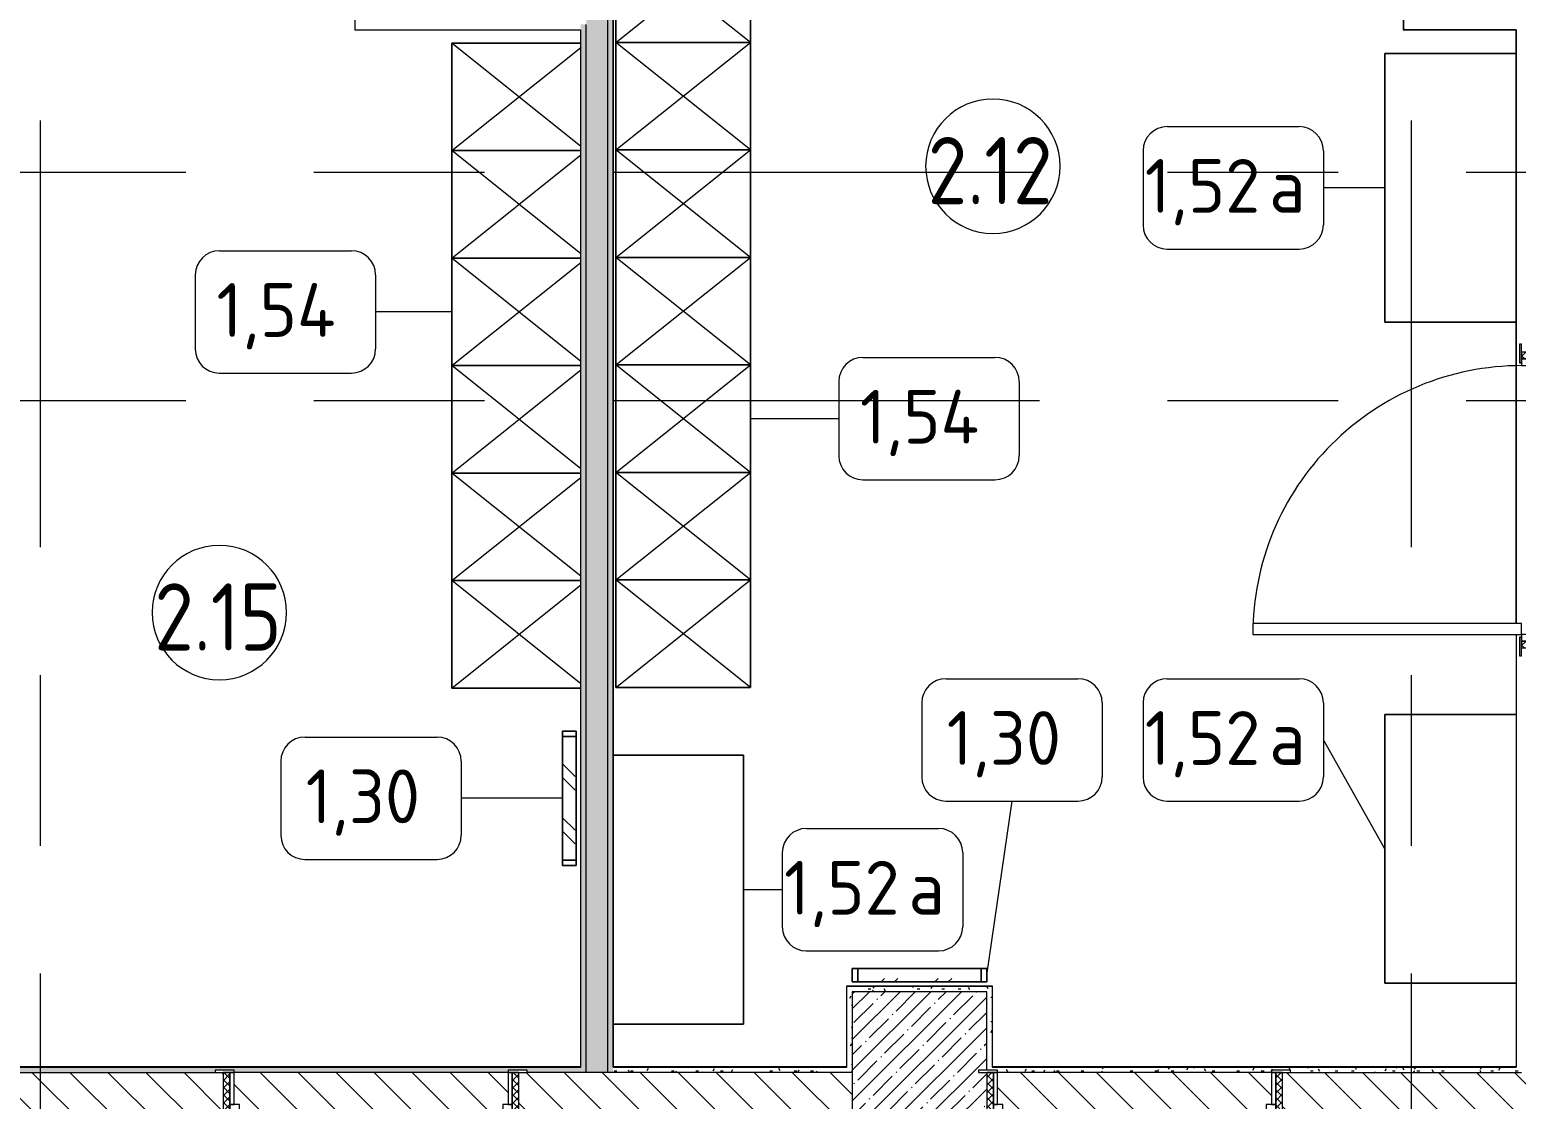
# Model space of a CAD drawing. Header units: millimetres. Extents: x 35092 to 251863, y -8553 to 29549.
# Drawn here: x 75520 to 81050, y 18700 to 22680 of the extents above; entities that cross this region are included whole.
import ezdxf

# ---------------------------------------------------------------- set-up
doc = ezdxf.new("R2010")
doc.units = ezdxf.units.MM
doc.linetypes.add('Осевая', pattern=[3175, 635, -476.25, 1587.5, -476.25])
for name, color, linetype, lineweight in [('A-AREA-IDEN', 7, 'Continuous', 9), ('A-DOOR', 7, 'Continuous', 9), ('A-DOOR-FRAM-2', 7, 'Continuous', 9), ('A-WALL', 7, 'Continuous', 9), ('I-FURN', 7, 'Continuous', 9), ('I-FURN-IDEN', 7, 'Continuous', 9), ('I-WALL', 7, 'Continuous', 9), ('S-COLS', 7, 'Continuous', 9), ('Оси-2', 7, 'Осевая', 9)]:
    doc.layers.add(name, color=color, linetype=linetype, lineweight=lineweight)
for name, color, linetype, lineweight, true_color in [('A-DOOR-1', 7, 'Continuous', 9, 0xc0c0c0), ('A-DOOR-FRAM-1', 7, 'Continuous', 9, 0xc0c0c0), ('A-WALL-1', 9, 'Continuous', 9, 0x808080), ('A-WALL-FNSH-1', 9, 'Continuous', 9, 0x808080), ('I-FURN-1', 9, 'Continuous', 9, 0x808080)]:
    doc.layers.add(name, color=color, linetype=linetype, lineweight=lineweight, true_color=true_color)
doc.styles.add('GOST Common', font='GOST_Common.ttf', dxfattribs={"height": 200})
doc.styles.add('GOST Common_1', font='GOST_Common.ttf', dxfattribs={"width": 0.9, "height": 250})
pattern_1 = [(45, (50, 50), (-200, 0), [141.42, -141.42]), (45, (100, 50), (-200, 0), [70.71, -212.13]), (45, (50, 100), (-200, 0), [70.71, -212.13])]
pattern_2 = [(0, (0, 0), (121.92, 30.48), [10.058, -81.382, 10.058, -81.382, -487.68]), (0, (0, 0), (121.92, 30.48), [-182.88, 10.058, -172.822, 10.058, -81.382, -213.36]), (0, (0, 0), (121.92, 30.48), [-457.2, 10.058, -50.902, 10.058, -142.342]), (120, (45.72, 15.24), (-87.356454, 90.345817), [10.058, -81.382, 10.058, -81.382, -487.68]), (120, (45.72, 15.24), (-87.356454, 90.345817), [-182.88, 10.058, -172.822, 10.058, -81.382, -213.36]), (120, (45.72, 15.24), (-87.356454, 90.345817), [-457.2, 10.058, -50.902, 10.058, -142.342]), (240, (60.96, 76.2), (-34.563546, -120.825817), [10.058, -81.382, 10.058, -81.382, -487.68]), (240, (60.96, 76.2), (-34.563546, -120.825817), [-182.88, 10.058, -172.822, 10.058, -81.382, -213.36]), (240, (60.96, 76.2), (-34.563546, -120.825817), [-457.2, 10.058, -50.902, 10.058, -142.342])]

# ---------------------------------------------------------------- blocks, each defined once
blk = doc.blocks.new('110_Дверь_СКБ_1Ст_Внутренняя1 - Д-4 1100x2100h_су мгн-32391219-План расстановки мебели и оборудования 2 этажа в осях 12-23')
at = {"layer": 'A-DOOR'}
h = blk.add_hatch(dxfattribs=at)
h.set_pattern_fill('FP_38', color=256, style=0, pattern_type=2)
h.set_pattern_definition([(135, (1751.41, 104.685), (-14.14214, -14.14214), []), (225, (1751.41, 104.685), (14.14214, -14.14214), [])])
h.paths.add_polyline_path([(562.5, 40), (537.5, 40), (537.5, -40), (562.5, -40)])
at = {"layer": 'A-DOOR-FRAM-2'}
h = blk.add_hatch(dxfattribs=at)
h.set_pattern_fill('FP_39', color=256, style=0, pattern_type=2)
h.set_pattern_definition([(45, (-371.384, 104.685), (-14.1421, 14.1421), []), (135, (-371.384, 104.685), (-14.1421, -14.1421), [])])
h.paths.add_polyline_path([(-512.5, 40), (-537.5, 40), (-537.5, -40), (-512.5, -40)])
at = {"layer": 'A-DOOR-1'}
for p, q in [((-487.5, 1040), (-487.5, 40)), ((-447.5, 1040), (-487.5, 1040)), ((-447.5, 40), (-447.5, 1040)), ((-487.5, 40), (-447.5, 40))]:
    blk.add_line(p, q, dxfattribs=at)
blk.add_arc((-487.5, 40), 1000, 360, 90, dxfattribs=at)
at = {"layer": 'A-DOOR-FRAM-1'}
for p, q in [((-497.5, 48), (-567.5, 48)), ((-567.5, 48), (-567.5, 40)), ((-567.5, 40), (-497.5, 40)), ((-512.5, 40), (-537.5, 40)), ((-537.5, 40), (-537.5, -40)), ((-487.5, 40), (-512.5, 40)), ((-512.5, 40), (-512.5, -40)), ((-512.5, -40), (-512.5, 40)), ((-497.5, 40), (-512.5, 40)), ((-512.5, 40), (-512.5, 39)), ((-512.5, 39), (-497.5, 39)), ((-497.5, 40), (-497.5, 48)), ((-497.5, 39), (-497.5, 40)), ((-487.5, 0), (-487.5, 40)), ((-477.5, 0), (-487.5, 0)), ((-477.5, -40), (-477.5, 0)), ((512.5, 0), (502.5, 0)), ((502.5, 0), (502.5, -40)), ((512.5, 40), (512.5, 0)), ((537.5, 40), (512.5, 40)), ((592.5, 48), (522.5, 48)), ((522.5, 48), (522.5, 40)), ((537.5, 40), (522.5, 40)), ((522.5, 40), (522.5, 39)), ((522.5, 40), (592.5, 40)), ((522.5, 39), (537.5, 39)), ((537.5, -40), (537.5, 40)), ((562.5, 40), (537.5, 40)), ((537.5, 40), (537.5, -40)), ((537.5, 39), (537.5, 40)), ((562.5, -40), (562.5, 40)), ((592.5, 40), (592.5, 48)), ((-497.5, -40), (-567.5, -40)), ((-567.5, -40), (-567.5, -48)), ((-567.5, -48), (-497.5, -48)), ((-537.5, -40), (-512.5, -40)), ((-497.5, -39), (-512.5, -39)), ((-512.5, -39), (-512.5, -40)), ((-512.5, -40), (-477.5, -40)), ((-512.5, -40), (-497.5, -40)), ((-497.5, -40), (-497.5, -39)), ((-497.5, -48), (-497.5, -40)), ((502.5, -40), (537.5, -40)), ((537.5, -39), (522.5, -39)), ((522.5, -39), (522.5, -40)), ((522.5, -40), (537.5, -40)), ((592.5, -40), (522.5, -40)), ((522.5, -40), (522.5, -48)), ((522.5, -48), (592.5, -48)), ((537.5, -40), (537.5, -39)), ((537.5, -40), (562.5, -40)), ((592.5, -48), (592.5, -40))]:
    blk.add_line(p, q, dxfattribs=at)
blk = doc.blocks.new('110_Дверь_СКБ_1Ст_Внутренняя1 - Д-4 1100x2100h_су мгн-32375332-План расстановки мебели и оборудования 2 этажа в осях 12-23')
at = {"layer": 'A-DOOR'}
h = blk.add_hatch(dxfattribs=at)
h.set_pattern_fill('FP_40', color=256, style=0, pattern_type=2)
h.set_pattern_definition([(135, (1751.41, 164.685), (-14.14214, -14.14214), []), (225, (1751.41, 164.685), (14.14214, -14.14214), [])])
h.paths.add_polyline_path([(562.5, 100), (537.5, 100), (537.5, -100), (562.5, -100)])
at = {"layer": 'A-DOOR-FRAM-2'}
h = blk.add_hatch(dxfattribs=at)
h.set_pattern_fill('FP_41', color=256, style=0, pattern_type=2)
h.set_pattern_definition([(45, (-371.384, 164.685), (-14.1421, 14.1421), []), (135, (-371.384, 164.685), (-14.1421, -14.1421), [])])
h.paths.add_polyline_path([(-512.5, 100), (-537.5, 100), (-537.5, -100), (-512.5, -100)])
at = {"layer": 'A-DOOR-1'}
for p, q in [((-487.5, 1100), (-487.5, 100)), ((-447.5, 1100), (-487.5, 1100)), ((-447.5, 100), (-447.5, 1100)), ((-487.5, 100), (-447.5, 100))]:
    blk.add_line(p, q, dxfattribs=at)
blk.add_arc((-487.5, 100), 1000, 360, 90, dxfattribs=at)
at = {"layer": 'A-DOOR-FRAM-1'}
for p, q in [((-497.5, 108), (-567.5, 108)), ((-567.5, 108), (-567.5, 100)), ((-567.5, 100), (-497.5, 100)), ((-512.5, 100), (-537.5, 100)), ((-537.5, 100), (-537.5, -100)), ((-487.5, 100), (-512.5, 100)), ((-512.5, 100), (-512.5, 20)), ((-512.5, -100), (-512.5, 100)), ((-497.5, 100), (-512.5, 100)), ((-512.5, 100), (-512.5, 99)), ((-512.5, 99), (-497.5, 99)), ((-497.5, 100), (-497.5, 108)), ((-497.5, 99), (-497.5, 100)), ((-487.5, 60), (-487.5, 100)), ((-477.5, 60), (-487.5, 60)), ((-477.5, 20), (-477.5, 60)), ((512.5, 60), (502.5, 60)), ((502.5, 60), (502.5, 20)), ((512.5, 100), (512.5, 60)), ((537.5, 100), (512.5, 100)), ((592.5, 108), (522.5, 108)), ((522.5, 108), (522.5, 100)), ((537.5, 100), (522.5, 100)), ((522.5, 100), (522.5, 99)), ((522.5, 100), (592.5, 100)), ((522.5, 99), (537.5, 99)), ((537.5, 20), (537.5, 100)), ((562.5, 100), (537.5, 100)), ((537.5, 100), (537.5, -100)), ((537.5, 99), (537.5, 100)), ((562.5, -100), (562.5, 100)), ((592.5, 100), (592.5, 108)), ((-512.5, 20), (-477.5, 20)), ((-497.5, 20), (-512.5, 20)), ((-512.5, 20), (-512.5, -100)), ((-497.5, -100), (-497.5, 20)), ((502.5, 20), (537.5, 20)), ((537.5, 20), (522.5, 20)), ((522.5, 20), (522.5, -100)), ((537.5, -100), (537.5, 20)), ((-497.5, -100), (-567.5, -100)), ((-567.5, -100), (-567.5, -108)), ((-567.5, -108), (-497.5, -108)), ((-537.5, -100), (-512.5, -100)), ((-512.5, -100), (-497.5, -100)), ((-497.5, -108), (-497.5, -100)), ((522.5, -100), (537.5, -100)), ((592.5, -100), (522.5, -100)), ((522.5, -100), (522.5, -108)), ((522.5, -108), (592.5, -108)), ((537.5, -100), (562.5, -100)), ((592.5, -108), (592.5, -100))]:
    blk.add_line(p, q, dxfattribs=at)
blk = doc.blocks.new('BSC_Колонна _Прямоугольная - 500х500-V45-План расстановки мебели и оборудования 2 этажа в осях 12-23')
at = {"layer": 'S-COLS'}
h = blk.add_hatch(dxfattribs=at)
h.set_pattern_fill('FP_53', color=256, style=0, pattern_type=2)
h.set_pattern_definition([(45, (-78830, -18850), (-57.02463, 57.02463), []), (45, (-78772.975, -18850), (-57.02463, 57.02463), [100.806, -20.161, 3.353, -16.808])])
h.paths.add_polyline_path([(-250, -250), (250, -250), (250, -50), (220, -50), (220, -42), (250, -42), (250, 250), (-250, 250), (-250, -50)])
for p, q in [((250, 250), (-250, 250)), ((-250, 250), (-250, -250)), ((250, -42), (250, 250)), ((-250, -250), (220, -250))]:
    blk.add_line(p, q, dxfattribs=at)
blk = doc.blocks.new('Зеркало обычное - 1_30-V113-План расстановки мебели и оборудования 2 этажа в осях 12-23')
at = {"layer": 'I-FURN'}
h = blk.add_hatch(dxfattribs=at)
h.set_pattern_fill('FP_59', color=256, style=0, pattern_type=2)
h.set_pattern_definition(pattern_1)
h.paths.add_polyline_path([(-230, 60), (-230, 10), (230, 10), (230, 60)])
at = {"layer": 'I-FURN-1'}
for p, q in [((250, 60), (-250, 60)), ((-250, 60), (-250, 10)), ((-250, 10), (-250, 60)), ((-250, 60), (-230, 60)), ((230, 60), (-230, 60)), ((-230, 60), (-230, 10)), ((-230, 10), (-230, 60)), ((-230, 60), (230, 60)), ((-230, 60), (230, 60)), ((230, 60), (-230, 60)), ((-230, 60), (230, 60)), ((-230, 10), (-230, 60)), ((-230, 10), (-230, 60)), ((230, 10), (230, 60)), ((230, 60), (230, 10)), ((230, 60), (250, 60)), ((230, 60), (230, 10)), ((230, 10), (230, 60)), ((250, 10), (250, 60)), ((250, 60), (250, 10)), ((-250, 10), (250, 10)), ((-230, 10), (-250, 10)), ((-230, 10), (230, 10)), ((230, 10), (-230, 10)), ((230, 10), (-230, 10)), ((-230, 10), (230, 10)), ((230, 10), (-230, 10)), ((250, 10), (230, 10))]:
    blk.add_line(p, q, dxfattribs=at)
blk = doc.blocks.new('Зеркало обычное - 1_30-29573463-План расстановки мебели и оборудования 2 этажа в осях 12-23')
at = {"layer": 'I-FURN'}
h = blk.add_hatch(dxfattribs=at)
h.set_pattern_fill('FP_59', color=256, style=0, pattern_type=2)
h.set_pattern_definition(pattern_1)
h.paths.add_polyline_path([(230, 60), (-230, 60), (-230, 10), (230, 10)])
at = {"layer": 'I-FURN-1'}
for p, q in [((250, 60), (-250, 60)), ((-250, 60), (-250, 10)), ((-250, 10), (-250, 60)), ((-250, 60), (-230, 60)), ((230, 60), (-230, 60)), ((-230, 60), (-230, 10)), ((-230, 10), (-230, 60)), ((-230, 60), (230, 60)), ((-230, 60), (230, 60)), ((230, 60), (-230, 60)), ((-230, 60), (230, 60)), ((-230, 10), (-230, 60)), ((-230, 10), (-230, 60)), ((230, 10), (230, 60)), ((230, 60), (230, 10)), ((230, 60), (250, 60)), ((230, 60), (230, 10)), ((230, 10), (230, 60)), ((250, 10), (250, 60)), ((250, 60), (250, 10)), ((-250, 10), (250, 10)), ((-230, 10), (-250, 10)), ((-230, 10), (230, 10)), ((230, 10), (-230, 10)), ((230, 10), (-230, 10)), ((-230, 10), (230, 10)), ((230, 10), (-230, 10)), ((250, 10), (230, 10))]:
    blk.add_line(p, q, dxfattribs=at)
blk = doc.blocks.new('Шкаф параметрический - 1_54-26340428-План расстановки мебели и оборудования 2 этажа в осях 12-23')
at = {"layer": 'I-FURN-1'}
for p, q in [((0, 0), (400, -500)), ((0, -500), (400, 0)), ((400, 0), (0, 0)), ((0, 0), (0, -500)), ((0, -500), (0, 0)), ((0, 0), (400, 0)), ((400, -500), (400, 0)), ((400, 0), (400, -500)), ((0, -500), (400, -500)), ((400, -500), (0, -500))]:
    blk.add_line(p, q, dxfattribs=at)
blk = doc.blocks.new('Шкаф параметрический - 1_54-V116-План расстановки мебели и оборудования 2 этажа в осях 12-23')
at = {"layer": 'I-FURN-1'}
for p, q in [((0, 500), (384, 20)), ((400, 500), (0, 500)), ((0, 500), (0, 20)), ((0, 20), (0, 500)), ((0, 500), (400, 500)), ((16, 20), (400, 500)), ((400, 20), (400, 500)), ((400, 500), (400, 20))]:
    blk.add_line(p, q, dxfattribs=at)
blk = doc.blocks.new('Марка_Мебель - В прямоуг_Balcon_Марка-25523697-План расстановки мебели и оборудования 2 этажа в осях 12-23')
at = {"layer": 'I-FURN-IDEN'}
for p, q in [((-2.455, 2.278), (2.455, 2.278)), ((-3.355, 1.378), (-3.355, -1.384)), ((3.355, 1.378), (3.355, -1.378)), ((-2.461, -2.278), (2.455, -2.278))]:
    blk.add_line(p, q, dxfattribs=at)
for centre, radius, start, end in [((-2.455, 1.378), 0.9, 90, 180), ((2.455, 1.378), 0.9, 0, 90), ((-2.461, -1.384), 0.893, 180, 270), ((2.455, -1.378), 0.9, 270, 0)]:
    blk.add_arc(centre, radius, start, end, dxfattribs=at)
blk = doc.blocks.new('Марка_Помещения - Номер-25198446-План расстановки мебели и оборудования 2 этажа в осях 12-23')
at = {"layer": 'A-AREA-IDEN'}
for start, end in [(360, 180), (180, 360)]:
    blk.add_arc((0, 0), 2.5, start, end, dxfattribs=at)

msp = doc.modelspace()

# ---------------------------------------------------------------- hatches: boundary and pattern name
at = {"layer": 'I-WALL'}
h = msp.add_hatch(dxfattribs=at)
h.set_pattern_fill('FP_27', color=256, style=0, pattern_type=2)
h.set_pattern_definition([(135, (0, 0), (-75.43415, -75.43415), [106.68, -17.78, 3.556, -17.78]), (135, (0, 75.39), (-75.43415, -75.43415), []), (50, (0, 0), (127.52922, -11.15758), [13.335, -146.685]), (355, (0, 0), (-24.66966, 133.74002), [10.668, -117.348]), (100.451, (10.63, -0.93), (102.85973, 122.58178), [11.333, -124.663]), (46.184, (0, 35.56), (189.75516, -29.43036), [20.002, -220.027]), (96.636, (15.81, 33.1), (166.1822, 173.1996), [17, -186.995]), (351.184, (0, 35.56), (166.18393, 173.19757), [16.002, -176.022]), (21, (17.78, 26.67), (106.13027, -71.58603), [13.335, -146.685]), (326, (17.78, 26.67), (43.26188, 128.93175), [10.668, -117.348]), (71.451, (26.62, 20.7), (149.39198, 57.34505), [11.333, -124.663]), (37.5, (0, 0), (2.162228, 59.188357), [3.353, -112.573, 3.353, -115.773, -117.792]), (37.5, (0, 0), (2.162228, 59.188357), [-235.052, 3.353, -114.44]), (7.5, (0, 0), (46.773857, 70.12615), [3.353, -64.567, 3.353, -109.906, -44.894]), (7.5, (0, 0), (46.773857, 70.12615), [-181.178, 3.353, -41.542]), (327.5, (-39.65, 0), (94.91367, -4.010093), [3.353, -41.097, 3.353, -135.331, -184.023]), (327.5, (-39.65, 0), (94.91367, -4.010093), [-183.134, 3.353, -180.67]), (317.5, (-57.43, 0), (103.69057, 17.79882), [3.353, -54.432, 3.353, -88.748, -130.683]), (317.5, (-57.43, 0), (103.69057, 17.79882), [-149.885, 3.353, -127.33])])
h.paths.add_polyline_path([(77590, 18800), (77670, 18800), (77670, 26900), (77590, 26900), (77590, 18820)])
h = msp.add_hatch(dxfattribs=at)
h.set_pattern_fill('FP_58', color=256, style=0, pattern_type=2)
h.set_pattern_definition(pattern_2)
h.paths.add_polyline_path([(77670, 18800), (77690, 18800), (77690, 26900), (77670, 26900), (77670, 20022)])
h = msp.add_hatch(dxfattribs=at)
h.set_pattern_fill('FP_58', color=256, style=0, pattern_type=2)
h.set_pattern_definition(pattern_2)
h.paths.add_polyline_path([(77570, 18820), (77590, 18820), (77590, 22700), (77570, 22700), (77570, 18821)])
h = msp.add_hatch(dxfattribs=at)
h.set_pattern_fill('FP_58', color=256, style=0, pattern_type=2)
h.set_pattern_definition(pattern_2)
h.paths.add_polyline_path([(78580, 18820), (78580, 19120), (78560, 19120), (78560, 18820)])
h = msp.add_hatch(dxfattribs=at)
h.set_pattern_fill('FP_58', color=256, style=0, pattern_type=2)
h.set_pattern_definition(pattern_2)
h.paths.add_polyline_path([(79080, 19100), (79100, 19100), (79100, 19120), (78580, 19120), (78580, 19100)])
h = msp.add_hatch(dxfattribs=at)
h.set_pattern_fill('FP_58', color=256, style=0, pattern_type=2)
h.set_pattern_definition(pattern_2)
h.paths.add_polyline_path([(79088, 18808), (79100, 18808), (79100, 19100), (79080, 19100), (79080, 18808), (79087.6, 18808)])
h = msp.add_hatch(dxfattribs=at)
h.set_pattern_fill('FP_58', color=256, style=0, pattern_type=2)
h.set_pattern_definition(pattern_2)
h.paths.add_polyline_path([(77370, 18800), (77590, 18800), (77590, 18820), (74060, 18820), (74060, 18800), (76210, 18800), (76210, 18808), (76280, 18808), (76280, 18800), (77300, 18800), (77300, 18808), (77370, 18808)])
h = msp.add_hatch(dxfattribs=at)
h.set_pattern_fill('FP_58', color=256, style=0, pattern_type=2)
h.set_pattern_definition(pattern_2)
h.paths.add_polyline_path([(78580, 18800), (78580, 18820), (77690, 18820), (77690, 18800)])
h = msp.add_hatch(dxfattribs=at)
h.set_pattern_fill('FP_58', color=256, style=0, pattern_type=2)
h.set_pattern_definition(pattern_2)
h.paths.add_polyline_path([(81070, 18800), (81070, 18820), (79100, 18820), (79100.4, 18808), (79120, 18808), (79120, 18800), (80140, 18800), (80140, 18808), (80210, 18808), (80210, 18800), (80569.1, 18800)])
h = msp.add_hatch(dxfattribs=at)
h.set_pattern_fill('FP_19', color=256, style=0, pattern_type=2)
h.set_pattern_definition([(135, (0, 0), (-70.71068, -70.71068), [])])
h.paths.add_polyline_path([(84200, 18600), (84200, 18800), (80180, 18800), (80180, 18600), (83486, 18600)])
h.paths.add_polyline_path([(80130, 18600), (80130, 18640), (80120, 18640), (80120, 18680), (80140, 18680), (80140, 18800), (79120, 18799.3), (79120, 18680), (79140, 18680), (79140, 18640), (79130, 18640), (79130, 18600), (80120, 18600)])
h.paths.add_polyline_path([(78580, 18600), (78580, 18800), (77340, 18800), (77340, 18600), (77652.3, 18600)])
h.paths.add_polyline_path([(77250, 18600), (77290, 18600), (77290, 18640), (77280, 18640), (77280, 18680), (77300, 18680), (77300, 18800), (76280, 18800), (76280, 18680), (76300, 18680), (76300, 18640), (76290, 18640), (76290, 18600), (76300, 18600)])
h.paths.add_polyline_path([(76240, 18600), (76240, 18800), (74040, 18799.5), (74040, 18600), (76210, 18600)])
h.paths.add_polyline_path([(73540, 18600), (73540, 18800), (66760, 18800), (66760, 18600), (73277, 18600)])

# ---------------------------------------------------------------- linework, layer by layer
at = {"layer": 'A-WALL'}
for p, q in [((77690, 26900), (77690, 18820)), ((77570, 18820), (77570, 22680)), ((77590, 18800), (77590, 22700)), ((81050, 22680), (81050, 20470)), ((81050, 20430), (81050, 18820)), ((78560, 18820), (78560, 19120)), ((79100, 19100), (79100, 18820)), ((74060, 18820), (77570, 18820)), ((77690, 18820), (78560, 18820)), ((79100, 18820), (81050, 18820)), ((74040, 18800), (76210, 18800)), ((77300, 18800), (76280, 18800)), ((78580, 18800), (77370, 18800)), ((80140, 18800), (79120, 18800)), ((80210, 18800), (81070, 18800))]:
    msp.add_line(p, q, dxfattribs=at)
at = {"layer": 'A-WALL-1'}
for p, q in [((77670, 18800), (77670, 26900)), ((80630, 23220), (80630, 22680)), ((81049, 22680), (81050, 22680)), ((79100, 19120), (78560, 19120))]:
    msp.add_line(p, q, dxfattribs=at)
at = {"layer": 'A-WALL-FNSH-1'}
for p, q in [((77691, 18821), (77691, 26879)), ((76729, 23221), (76729, 22679)), ((80629, 23221), (80629, 22679)), ((76729, 22679), (77569, 22679)), ((77569, 22679), (77569, 18821)), ((80629, 22679), (81049, 22679)), ((81049, 22680), (80630, 22680)), ((81049, 20470), (81049, 22680)), ((81049, 20430), (81049, 18821)), ((78559, 19121), (78559, 18821)), ((79101, 19121), (78559, 19121)), ((79100, 19120), (79100, 19100)), ((79101, 18820), (79101, 19121)), ((77569, 18821), (74061, 18821)), ((78559, 18821), (77691, 18821)), ((81049, 18821), (79100, 18821))]:
    msp.add_line(p, q, dxfattribs=at)
at = {"layer": 'I-FURN-1'}
for p, q in [((81050, 22591.7), (80560.7, 22591.7)), ((80560.7, 22591.7), (80560.7, 21591.7)), ((80560.7, 21591.7), (80560.7, 22591.7)), ((80560.7, 22591.7), (81050, 22591.7)), ((80560.7, 21591.7), (81050, 21591.7)), ((81050, 21591.7), (80560.7, 21591.7)), ((81050, 20131.7), (80560.7, 20131.7)), ((80560.7, 20131.7), (80560.7, 19131.7)), ((80560.7, 19131.7), (80560.7, 20131.7)), ((80560.7, 20131.7), (81050, 20131.7)), ((78175, 19980), (77690, 19980)), ((77690, 19980), (78175, 19980)), ((78175, 18980), (78175, 19980)), ((78175, 19980), (78175, 18980)), ((80560.7, 19131.7), (81050, 19131.7)), ((81050, 19131.7), (80560.7, 19131.7)), ((77690, 18980), (78175, 18980)), ((78175, 18980), (77690, 18980))]:
    msp.add_line(p, q, dxfattribs=at)
at = {"layer": 'I-FURN-IDEN'}
for p, q in [((80560.7, 22091.7), (80332.5, 22091.7)), ((77090, 21630), (76806.7, 21630)), ((78200.8, 21232.9), (78529.9, 21232.9)), ((80560.7, 19631.7), (80332.5, 20037.3)), ((77502.5, 19820.2), (77125.1, 19820.2)), ((79080, 19161.9), (79174.1, 19809.5)), ((78175, 19480), (78319.6, 19480))]:
    msp.add_line(p, q, dxfattribs=at)
at = {"layer": 'Оси-2'}
for p, q in [((75560, 593.7), (75560, 25078.1)), ((80660, 593.7), (80660, 24890.1)), ((38477.2, 22150), (82200, 22150)), ((38477.2, 21300), (82200, 21300))]:
    msp.add_line(p, q, dxfattribs=at)

# ---------------------------------------------------------------- block references
at = {"layer": 'A-AREA-IDEN', "xscale": 99.99999999999993, "yscale": 99.99999999999993, "zscale": 99.99999999999993}
for p in [(79102.9, 22172.2), (76225.6, 20511.3)]:
    msp.add_blockref('Марка_Помещения - Номер-25198446-План расстановки мебели и оборудования 2 этажа в осях 12-23', p, dxfattribs=at)
at = {"layer": 'A-DOOR-1'}
for name, p, rotation in [('110_Дверь_СКБ_1Ст_Внутренняя1 - Д-4 1100x2100h_су мгн-32391219-План расстановки мебели и оборудования 2 этажа в осях 12-23', (81110, 20917.5), 89.99999999999984), ('110_Дверь_СКБ_1Ст_Внутренняя1 - Д-4 1100x2100h_су мгн-32375332-План расстановки мебели и оборудования 2 этажа в осях 12-23', (76802.5, 18700), 180), ('110_Дверь_СКБ_1Ст_Внутренняя1 - Д-4 1100x2100h_су мгн-32375332-План расстановки мебели и оборудования 2 этажа в осях 12-23', (79642.5, 18700), 180)]:
    msp.add_blockref(name, p, dxfattribs=dict(at, rotation=rotation))
at = {"layer": 'I-FURN-1'}
for name, p, rotation in [('Шкаф параметрический - 1_54-26340428-План расстановки мебели и оборудования 2 этажа в осях 12-23', (77700.8, 22632.9), 89.99999999999972), ('Шкаф параметрический - 1_54-V116-План расстановки мебели и оборудования 2 этажа в осях 12-23', (77590, 22230), 90.00000000000031), ('Шкаф параметрический - 1_54-26340428-План расстановки мебели и оборудования 2 этажа в осях 12-23', (77700.8, 22232.9), 89.99999999999972), ('Шкаф параметрический - 1_54-26340428-План расстановки мебели и оборудования 2 этажа в осях 12-23', (77700.8, 21832.9), 89.99999999999972), ('Шкаф параметрический - 1_54-V116-План расстановки мебели и оборудования 2 этажа в осях 12-23', (77590, 21830), 90.00000000000031), ('Шкаф параметрический - 1_54-V116-План расстановки мебели и оборудования 2 этажа в осях 12-23', (77590, 21430), 90.00000000000031), ('Шкаф параметрический - 1_54-26340428-План расстановки мебели и оборудования 2 этажа в осях 12-23', (77700.8, 21432.9), 89.99999999999972), ('Шкаф параметрический - 1_54-V116-План расстановки мебели и оборудования 2 этажа в осях 12-23', (77590, 21030), 90.00000000000031), ('Шкаф параметрический - 1_54-26340428-План расстановки мебели и оборудования 2 этажа в осях 12-23', (77700.8, 21032.9), 89.99999999999972), ('Шкаф параметрический - 1_54-V116-План расстановки мебели и оборудования 2 этажа в осях 12-23', (77590, 20630), 90.00000000000031), ('Шкаф параметрический - 1_54-26340428-План расстановки мебели и оборудования 2 этажа в осях 12-23', (77700.8, 20632.9), 89.99999999999972), ('Шкаф параметрический - 1_54-V116-План расстановки мебели и оборудования 2 этажа в осях 12-23', (77590, 20230), 90.00000000000031), ('Шкаф параметрический - 1_54-26340428-План расстановки мебели и оборудования 2 этажа в осях 12-23', (77700.8, 20232.9), 89.99999999999972), ('Зеркало обычное - 1_30-29573463-План расстановки мебели и оборудования 2 этажа в осях 12-23', (77492.5, 19820.2), 269.9999999999998), ('Зеркало обычное - 1_30-V113-План расстановки мебели и оборудования 2 этажа в осях 12-23', (78830, 19196.9), 180)]:
    msp.add_blockref(name, p, dxfattribs=dict(at, rotation=rotation))
at = {"layer": 'I-FURN-IDEN', "xscale": 99.99999999999993, "yscale": 99.99999999999993, "zscale": 99.99999999999993}
for p in [(79997, 22091.7), (76471.3, 21630), (78865.3, 21232.9), (79174.1, 20037.3), (79997, 20037.3), (76789.6, 19820.2), (78655.1, 19480)]:
    msp.add_blockref('Марка_Мебель - В прямоуг_Balcon_Марка-25523697-План расстановки мебели и оборудования 2 этажа в осях 12-23', p, dxfattribs=at)
at = {"layer": 'S-COLS'}
msp.add_blockref('BSC_Колонна _Прямоугольная - 500х500-V45-План расстановки мебели и оборудования 2 этажа в осях 12-23', (78830, 18850), dxfattribs=at)

# ---------------------------------------------------------------- texts
at = {"layer": 'A-AREA-IDEN', "char_height": 250, "width": 606.076, "attachment_point": 1, "style": 'GOST Common_1'}
for s, insert in [('2.12', (78861, 22280.7)), ('2.15', (75983.7, 20619.8))]:
    msp.add_mtext(s, dxfattribs=dict(at, insert=insert))
at = {"layer": 'I-FURN-IDEN', "char_height": 200, "attachment_point": 1, "style": 'GOST Common'}
for s, insert, width in [('1,52', (79668, 22198.8), 561.181), ('\\fGOST Common|b0|i0|c204|p34|;а', (80131, 22198.8), 200.422), ('1,54', (76214.8, 21737), 585.232), ('1,54', (78608.8, 21339.9), 585.232), ('1,30', (78931.1, 20144.4), 553.164), ('1,52', (79668, 20144.4), 561.181), ('\\fGOST Common|b0|i0|c204|p34|;а', (80131, 20144.4), 200.422), ('1,30', (76546.6, 19927.3), 553.164), ('1,52', (78326.1, 19587.1), 561.181), ('\\fGOST Common|b0|i0|c204|p34|;а', (78789.1, 19587.1), 200.422)]:
    msp.add_mtext(s, dxfattribs=dict(at, insert=insert, width=width))

doc.saveas('drawing.dxf')
